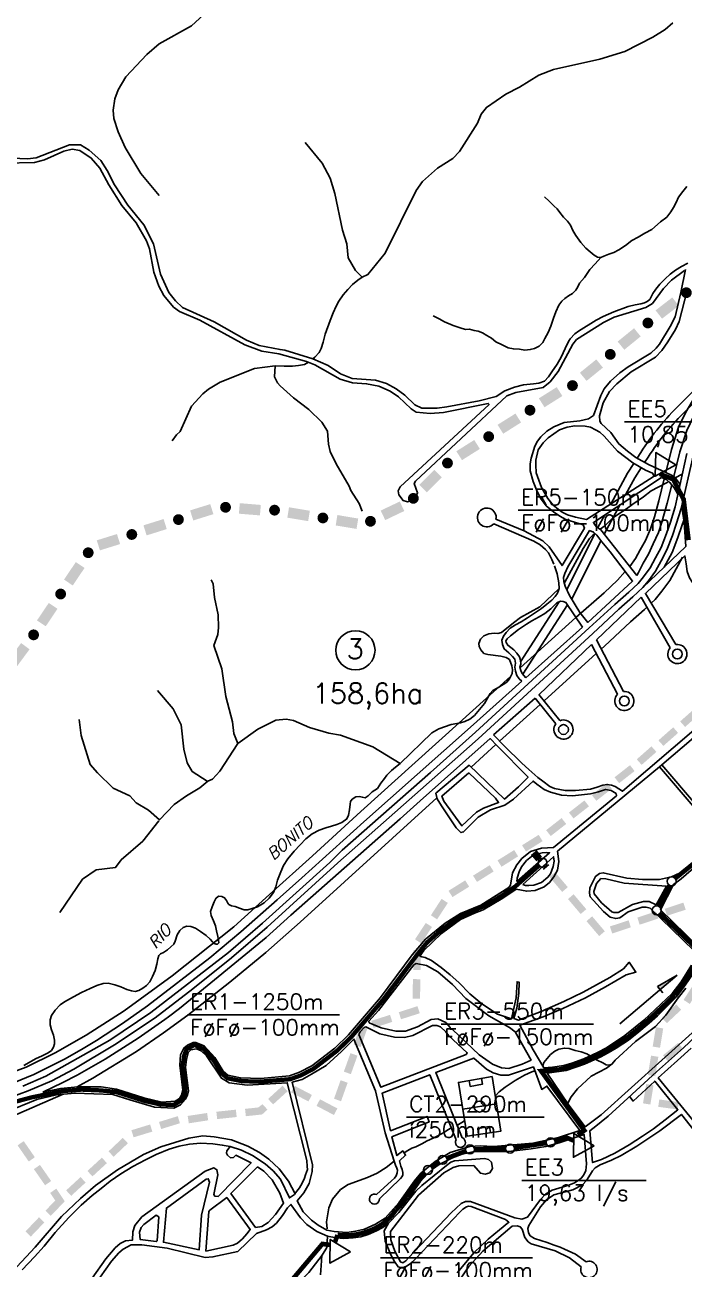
# Model space of a CAD drawing. Extents: x 634485 to 639947, y 7518235 to 7523566.
# Drawn here: x 635691 to 636835, y 7520031 to 7522191 of the extents above; entities that cross this region are included whole.
import ezdxf
from ezdxf.enums import TextEntityAlignment as Align

# ---------------------------------------------------------------- set-up
doc = ezdxf.new("R2010")
doc.units = 0
doc.header["$LTSCALE"] = 80
doc.header["$MEASUREMENT"] = 0
doc.linetypes.add('HIDDEN', pattern=[0.375, 0.25, -0.125])
for name, color, linetype in [('ESTACAO', 5, 'CONTINUOUS'), ('LIMITE-BACIA', 3, 'CONTINUOUS'), ('LIMITE-PROJETO', 1, 'CONTINUOUS'), ('RIO', 4, 'CONTINUOUS'), ('RODOVIA', 1, 'CONTINUOUS'), ('RUA', 7, 'CONTINUOUS'), ('TEXTO', 5, 'CONTINUOUS'), ('TEXTO2', 5, 'CONTINUOUS')]:
    doc.layers.add(name, color=color, linetype=linetype)
doc.styles.add('GOTHICI', font='ITALICT8.SHX', dxfattribs={"height": 1.641651})
doc.styles.get("Standard").update_dxf_attribs({"font": 'ROMANSBR.shx', "height": 3})

# ---------------------------------------------------------------- blocks, each defined once
blk = doc.blocks.new('R')
at = {"layer": 'LIMITE-PROJETO', "const_width": 18.7}
blk.add_lwpolyline([(-75.2, 0.3, 1), (-93.9, 0.4, 1)], format="xyb", close=True, dxfattribs=at)
at = {"layer": 'LIMITE-PROJETO'}
blk.add_solid([(36.9, 17.7), (36.6, -18.8), (-36.4, 18.3), (-36.6, -18.3)], dxfattribs=at)
blk = doc.blocks.new('R1')
at = {"layer": 'LIMITE-BACIA', "xscale": 0.5, "yscale": 0.5, "zscale": 0.5}
blk.add_blockref('R', (0, 0.3), dxfattribs=at)

msp = doc.modelspace()

# ---------------------------------------------------------------- linework, layer by layer
at = {"layer": 'ESTACAO'}
for p, q in [((636722.9, 7520456.7), (636822.4, 7520541.2)), ((636822.4, 7520541.2), (636788.2, 7520521.9)), ((636797.5, 7520510.8), (636788.2, 7520521.9))]:
    msp.add_line(p, q, dxfattribs=at)
for points in [[(636820.5, 7521427.1), (636785.3, 7521448.6), (636784.4, 7521407.4)], [(636678.6, 7520245.1), (636643.5, 7520266.5), (636642.5, 7520225.4)], [(636256, 7520061.3), (636220.9, 7520082.7), (636219.9, 7520041.6)]]:
    msp.add_lwpolyline(points, close=True, dxfattribs=at)
at = {"layer": 'ESTACAO', "linetype": 'HIDDEN', "flags": 128}
for points, const_width in [([(636842.4, 7521296.6), (636833.8, 7521367.5), (636815.7, 7521402.1), (636792.3, 7521411.6)], 8), ([(635540.9, 7520315.8), (635557, 7520290), (635701.9, 7520329.1), (635755.8, 7520340.2), (635789.3, 7520342.8), (635823, 7520341.4), (635849.5, 7520338.7), (635898.9, 7520323.1), (635927.5, 7520316.8), (635949.4, 7520316.4), (635962.4, 7520323.9), (635968.4, 7520332.8), (635969.5, 7520348.7), (635964.7, 7520383.7), (635967.3, 7520401.7), (635971.7, 7520413), (635985.1, 7520420.4), (635985.1, 7520420.4), (635985.1, 7520420.4), (636000.7, 7520413.7), (636018.2, 7520394), (636032.7, 7520370.7), (636042.7, 7520362.5), (636068.3, 7520357.3), (636102.9, 7520356.9), (636151.5, 7520360.9), (636169.8, 7520367.5), (636192.1, 7520379.2), (636232.5, 7520410.2), (636256.9, 7520433.7), (636312.7, 7520499), (636361.5, 7520563.7), (636378.6, 7520586), (636389, 7520598.3), (636414.7, 7520620.9), (636444.2, 7520642.1), (636469, 7520653.4), (636493.1, 7520664), (636517.9, 7520679), (636542.1, 7520695.6), (636582.9, 7520731.7)], 7.5)]:
    msp.add_lwpolyline(points, dxfattribs=dict(at, const_width=const_width))
at = {"layer": 'ESTACAO', "linetype": 'CONTINUOUS', "const_width": 8}
for points in [[(636819.1, 7520709.3), (636882.5, 7520760.6)], [(636790.6, 7520660.8), (636809.5, 7520697.5)]]:
    msp.add_lwpolyline(points, dxfattribs=at)
at = {"layer": 'ESTACAO', "linetype": 'HIDDEN', "const_width": 8, "flags": 128}
for points in [[(636650.3, 7520264.3), (636661.5, 7520271.9), (636586.6, 7520375), (636618.2, 7520377.8, 0.027722), (636629.1, 7520380.3, 0.111681), (636761, 7520453.1, 0.012363), (636818.4, 7520506.7), (636822, 7520511.9), (636847.1, 7520548.6), (636857.1, 7520567.8), (636856.7, 7520587), (636841.9, 7520601.2), (636792.6, 7520648.5)], [(636384.9, 7520197.8), (636380.2, 7520193.1, 0.050858), (636361, 7520169, 0.023512), (636353.8, 7520156.7, -0.067836), (636335.1, 7520134.4, -0.095623), (636310.6, 7520109, -0.027434), (636298.6, 7520102.1, -0.146015), (636233.4, 7520090.4), (636228.9, 7520077.8)]]:
    msp.add_lwpolyline(points, format="xyb", dxfattribs=at)
at = {"layer": 'ESTACAO', "const_width": 8}
for points in [[(636610.5, 7520253.5), (636630.9, 7520259.4), (636643.2, 7520254.2)], [(636423.1, 7520223.7), (636455.9, 7520236.2)], [(636471, 7520239.1), (636525.1, 7520240.4)], [(636540.5, 7520241.7), (636595.3, 7520250)], [(636396.8, 7520207.8), (636409.5, 7520216.5)], [(636155.9, 7520014.2), (636207.3, 7520075), (636220.2, 7520073.2)]]:
    msp.add_lwpolyline(points, dxfattribs=at)
at = {"layer": 'ESTACAO'}
for centre in [(636589, 7520736.6), (636813.1, 7520704.4), (636787, 7520653.9), (636603, 7520251.2), (636463.2, 7520239), (636532.8, 7520240.5), (636415.9, 7520220.9), (636390.3, 7520203.4)]:
    msp.add_circle(centre, 7.77, dxfattribs=at)
msp.add_solid([(636788.2, 7520521.9), (636792.8, 7520516.3), (636822.4, 7520541.2)], dxfattribs=at)
at = {"layer": 'LIMITE-BACIA'}
for points in [[(636836.3, 7520972.3), (636827.8, 7520981.9), (636861.8, 7520994.8), (636853.3, 7521004.5)], [(636798.7, 7520939.4), (636790.1, 7520949), (636824.2, 7520961.9), (636815.7, 7520971.6)], [(636761, 7520906.4), (636752.5, 7520916.1), (636786.6, 7520929), (636778, 7520938.6)], [(636721.9, 7520874.7), (636714, 7520884.9), (636748.7, 7520895.7), (636740.8, 7520905.9)], [(636682.4, 7520844.1), (636674.4, 7520854.3), (636709.2, 7520865.1), (636701.2, 7520875.3)], [(636642.8, 7520813.5), (636634.9, 7520823.7), (636669.6, 7520834.5), (636661.7, 7520844.7)], [(636603.3, 7520782.9), (636595.3, 7520793.1), (636630.1, 7520803.9), (636622.1, 7520814.1)], [(636560.4, 7520756), (636553.5, 7520766.9), (636589.2, 7520774.1), (636582.4, 7520785)], [(636517.9, 7520729.6), (636511, 7520740.6), (636546.7, 7520747.7), (636539.9, 7520758.6)], [(636588.2, 7520747.3), (636578.4, 7520739), (636578.8, 7520758.5), (636568.9, 7520750.2)], [(636600.8, 7520732.3), (636590.9, 7520724), (636599, 7520734.3), (636589.2, 7520726)], [(636475.4, 7520703.3), (636468.5, 7520714.2), (636504.2, 7520721.4), (636497.4, 7520732.3)], [(636632.9, 7520694.2), (636623.1, 7520685.9), (636610.9, 7520720.2), (636601.1, 7520711.9)], [(636432.9, 7520677), (636426, 7520687.9), (636461.7, 7520695), (636454.9, 7520706)], [(636406.2, 7520638.3), (636395.4, 7520645.4), (636424.8, 7520666.8), (636414, 7520673.9)], [(636665, 7520655.9), (636655.2, 7520647.6), (636643, 7520681.9), (636633.2, 7520673.6)], [(636785.8, 7520652), (636789.9, 7520639.7), (636753.5, 7520641.4), (636757.5, 7520629.1)], [(636833.4, 7520667.4), (636837.4, 7520655.1), (636801.1, 7520656.7), (636805.1, 7520644.5)], [(636378.7, 7520596.6), (636367.9, 7520603.6), (636397.3, 7520625.1), (636386.5, 7520632.1)], [(636697.1, 7520617.6), (636687.3, 7520609.3), (636675.1, 7520643.6), (636665.3, 7520635.2)], [(636738.3, 7520636.6), (636742.3, 7520624.4), (636705.9, 7520626), (636709.9, 7520613.7)], [(636377.6, 7520550.4), (636364.7, 7520550.6), (636378.1, 7520584.4), (636365.2, 7520584.6)], [(636376.6, 7520500.4), (636363.7, 7520500.6), (636377.1, 7520534.4), (636364.2, 7520534.6)], [(636844.5, 7520491.5), (636833.7, 7520498.5), (636863, 7520520.1), (636852.1, 7520527.1)], [(636343.6, 7520464.9), (636339.7, 7520477.2), (636376.1, 7520475.3), (636372.1, 7520487.6)], [(636804.7, 7520458.1), (636795.9, 7520467.5), (636829.6, 7520481.4), (636820.8, 7520490.8)], [(636273.6, 7520416.6), (636261.5, 7520421), (636285.1, 7520448.7), (636272.9, 7520453)], [(636296, 7520449.9), (636292, 7520462.2), (636328.4, 7520460.3), (636324.5, 7520472.5)], [(636792.9, 7520415.4), (636780.1, 7520417.5), (636798.4, 7520449), (636785.7, 7520451.1)], [(636806.2, 7520392.3), (636798, 7520402.3), (636832.6, 7520413.9), (636824.4, 7520423.9)], [(636256.6, 7520369.6), (636244.4, 7520374), (636268, 7520401.7), (636255.9, 7520406.1)], [(636784.5, 7520366.1), (636771.7, 7520368.2), (636790, 7520399.7), (636777.3, 7520401.8)], [(636121.7, 7520317.1), (636113, 7520326.6), (636146.8, 7520340), (636138.1, 7520349.5)], [(636152.9, 7520338), (636158.9, 7520349.4), (636183, 7520322.2), (636189, 7520333.6)], [(636239.5, 7520322.6), (636227.3, 7520327), (636251, 7520354.7), (636238.8, 7520359.1)], [(636776.1, 7520316.8), (636763.3, 7520319), (636781.6, 7520350.4), (636768.9, 7520352.5)], [(636197, 7520314.6), (636203, 7520326), (636227.2, 7520298.7), (636233.2, 7520310.1)], [(636825.3, 7520321), (636823.6, 7520308.3), (636791.6, 7520325.7), (636789.8, 7520312.9)], [(635975.5, 7520284.3), (635973.5, 7520297.1), (636009.1, 7520289.5), (636007.2, 7520302.2)], [(636024.6, 7520291.6), (636023.3, 7520304.4), (636058.5, 7520295.2), (636057.1, 7520308)], [(636074.4, 7520296.6), (636073, 7520309.4), (636102.8, 7520299.7), (636106.9, 7520313)], [(636102.7, 7520299.7), (636078.1, 7520297.1), (636111.9, 7520308.1), (636103.2, 7520317.6)], [(635879.7, 7520260), (635875.9, 7520272.3), (635912.2, 7520269.9), (635908.4, 7520282.3)], [(635927.5, 7520274.4), (635923.8, 7520286.7), (635960.1, 7520284.4), (635956.3, 7520296.7)], [(635845.1, 7520226.2), (635836.2, 7520235.6), (635869.8, 7520249.7), (635860.9, 7520259)], [(635708.4, 7520225.4), (635697.8, 7520218), (635689.1, 7520253.4), (635678.5, 7520246)], [(635808.4, 7520192.2), (635799.6, 7520201.6), (635833.4, 7520215.2), (635824.7, 7520224.7)], [(635736.7, 7520184.1), (635726.1, 7520176.8), (635717.3, 7520212.1), (635706.7, 7520204.8)], [(635771.4, 7520158.4), (635762.7, 7520167.9), (635796.5, 7520181.5), (635787.7, 7520191)], [(635736.1, 7520123.7), (635726.8, 7520132.6), (635759.7, 7520148.3), (635750.3, 7520157.2)], [(635760.2, 7520149), (635749.6, 7520141.7), (635745.6, 7520170.9), (635735, 7520163.5)], [(635701.4, 7520087.7), (635692.1, 7520096.6), (635724.9, 7520112.3), (635715.6, 7520121.2)]]:
    msp.add_solid(points, dxfattribs=at)
at = {"layer": 'LIMITE-PROJETO', "const_width": 9.35}
msp.add_lwpolyline([(635805.4, 7521276.1, 1), (635796.5, 7521273.3, 1)], format="xyb", close=True, dxfattribs=at)
at = {"layer": 'LIMITE-PROJETO'}
msp.add_solid([(635850.8, 7521307.1), (635856.3, 7521289.7), (635815.8, 7521296.2), (635821.3, 7521278.8)], dxfattribs=at)
at = {"layer": 'RIO'}
for points in [[(635924.3, 7521894.6), (635892, 7521933), (635865, 7521978.1), (635852.7, 7522005.3), (635845.5, 7522028.2), (635844.1, 7522042.8), (635847.4, 7522062.8), (635853.1, 7522078), (635866.3, 7522100.5), (635902.7, 7522139.7), (635924, 7522158.1), (635980.4, 7522189), (636008.6, 7522215.4), (636025.7, 7522238.6), (636063.2, 7522265.6), (636085.2, 7522288.2), (636089.7, 7522299.6), (636087.6, 7522316.5), (636091.9, 7522338.2), (636086.2, 7522347.8), (636058.3, 7522371.9), (636051.6, 7522381.4)], [(636839.5, 7521910.5), (636832.2, 7521901.7), (636824.8, 7521891.8), (636820.9, 7521882.6), (636816.5, 7521874.1), (636811.6, 7521866.1), (636804.4, 7521857.3), (636793.7, 7521848.9), (636778.6, 7521835.9), (636766.5, 7521829.4), (636754.9, 7521822.2), (636744.1, 7521816.7), (636732.8, 7521807.8), (636721.2, 7521800.6), (636712.7, 7521795.9), (636703.9, 7521793), (636695.5, 7521789.4), (636690.2, 7521787.2), (636680.4, 7521776.4), (636671.3, 7521766.2), (636661.7, 7521752.5), (636653.2, 7521742.7), (636650.2, 7521736.3), (636646.7, 7521730.5), (636640.9, 7521724.9), (636634.2, 7521720.6), (636627.5, 7521716.2), (636622.3, 7521711.2), (636617.6, 7521704.3), (636612.3, 7521693.1), (636608.1, 7521681.6), (636603.7, 7521668), (636599, 7521657.2), (636593.3, 7521646.5), (636589.6, 7521639.5), (636583.2, 7521633.5), (636575.4, 7521629.3), (636567.8, 7521627.3), (636558.6, 7521626.1), (636549.1, 7521627.8), (636538.4, 7521628.5), (636529.6, 7521630.6), (636518.8, 7521635.3), (636508.1, 7521641), (636500.3, 7521647.1), (636492.4, 7521651.9), (636484.9, 7521656.2), (636477.4, 7521659.3), (636470.2, 7521660.7), (636462.5, 7521662.8), (636455.6, 7521662.4), (636446.3, 7521665.2), (636434.3, 7521668.9), (636419.1, 7521675.2), (636409.6, 7521680.8), (636399.4, 7521686)], [(636690.2, 7521787.2), (636684.6, 7521787.9), (636678.7, 7521791.4), (636671.4, 7521796.8), (636664.2, 7521803.3), (636655.2, 7521813.4), (636646.9, 7521825.1), (636641.8, 7521834.2), (636637.7, 7521843.2), (636632.3, 7521850.1), (636625.7, 7521857.1), (636619.3, 7521865.2), (636614.3, 7521871.4), (636609.3, 7521876.5), (636600.6, 7521884.9), (636592.4, 7521892.7)], [(636190.5, 7521611.3), (636193.8, 7521613.9), (636201.6, 7521622.1), (636205.2, 7521629), (636208.7, 7521640), (636212, 7521653.8), (636220.5, 7521677.7), (636226.1, 7521691.3), (636231.3, 7521702.6), (636235.7, 7521711.1), (636243.3, 7521722.2), (636251.1, 7521731.4), (636259.5, 7521740.1), (636268.9, 7521747.5), (636275.9, 7521753)], [(636125.1, 7521599.2), (636141, 7521598.5), (636155.1, 7521598.5), (636165.5, 7521599.6), (636176.4, 7521601.2), (636183, 7521605.4)], [(636831.5, 7521411.2), (636819.2, 7521404.5)], [(636808, 7521398.3), (636804.3, 7521396.2), (636789.5, 7521388.7), (636777.2, 7521382.3), (636764, 7521371.9), (636745.8, 7521358.9), (636734.8, 7521350.9), (636724.8, 7521344.3), (636710.5, 7521334.4), (636697, 7521321.6), (636689.1, 7521315.3)], [(636679.9, 7521308.1), (636676.1, 7521305.1), (636670.4, 7521299.2), (636659.5, 7521282.3), (636638.8, 7521243.7), (636627.6, 7521223.7), (636626.6, 7521222)], [(635689.3, 7520384.9), (635710.5, 7520396.6), (635719.9, 7520400.7), (635731.4, 7520406.4), (635737.1, 7520410.9), (635740.5, 7520416.2), (635742.6, 7520422.1), (635742.5, 7520428.7), (635740.7, 7520437.4), (635737, 7520446.3), (635734.8, 7520455.5), (635734.8, 7520463.9), (635737.1, 7520471.7), (635743.4, 7520480.9), (635752.4, 7520489.7), (635759.7, 7520495.4), (635775.7, 7520503.9), (635789.3, 7520511.3), (635804.2, 7520518.1), (635816.1, 7520523.3), (635826.9, 7520526.8), (635835.5, 7520527.6), (635846.9, 7520524.9), (635857.4, 7520521.3), (635868.1, 7520516.3), (635875.8, 7520514), (635882.3, 7520513.3), (635888.6, 7520514.9), (635895.7, 7520518.8), (635901.9, 7520523.7), (635907.8, 7520530.1), (635912.6, 7520539), (635917.1, 7520549.3), (635919.9, 7520560.7), (635921.9, 7520569.9), (635923.5, 7520575.4), (635926.2, 7520578.4), (635931.7, 7520581), (635938.3, 7520585.4), (635944.5, 7520590.4), (635949.3, 7520595), (635951.8, 7520600.4), (635955.5, 7520611.7), (635959.7, 7520619.2), (635965.9, 7520624.2), (635971.8, 7520626.3), (635978.8, 7520626), (635987, 7520623.1), (635995.7, 7520617.4), (636005.7, 7520610.1), (636012.5, 7520603.7), (636016.7, 7520599.4), (636019.2, 7520596.3), (636022.8, 7520595), (636025.2, 7520595.2), (636027.4, 7520597.7), (636026.9, 7520601.6), (636025.8, 7520608.3), (636023.7, 7520618.4), (636021.8, 7520627.1), (636018.2, 7520636), (636014.5, 7520644.9), (636013, 7520652.2), (636015.8, 7520660.3), (636019.2, 7520668.9), (636022.2, 7520674.6), (636026.9, 7520678.3), (636033, 7520678.1), (636037.4, 7520675.7), (636041.1, 7520671), (636042.9, 7520666.6), (636045, 7520664), (636049.4, 7520661.6), (636055.9, 7520660.9), (636063.5, 7520657.6), (636071.7, 7520654.8), (636077.8, 7520654.6), (636085.1, 7520657), (636094.5, 7520660.2), (636106.1, 7520666.8), (636114.6, 7520675.3), (636122.3, 7520684.7), (636126.3, 7520694.6), (636129.5, 7520706.5), (636135, 7520720.9), (636140, 7520731.7), (636147, 7520743.1), (636158.4, 7520756.4), (636168.7, 7520767.9), (636178.4, 7520778.1), (636189.3, 7520786.7), (636201.3, 7520792.9), (636213.1, 7520797.1), (636222.8, 7520799.8), (636232.1, 7520802.9), (636241.1, 7520806.6), (636249.8, 7520812.7), (636252.4, 7520819), (636254, 7520828.7), (636255.6, 7520838.4), (636256.1, 7520843), (636258.9, 7520846.9), (636265.1, 7520850.9), (636271.3, 7520851.6), (636276.3, 7520850.6), (636281.4, 7520849.5), (636286.5, 7520852.7), (636293.8, 7520859.4), (636302.5, 7520865.4), (636308.8, 7520874.6), (636314.9, 7520882.8), (636318.9, 7520888.5), (636326.9, 7520896.5), (636334.2, 7520902.3), (636342.3, 7520909.1)], [(636589.3, 7520383.9), (636591.4, 7520389.7), (636596.9, 7520396.8), (636603.1, 7520403.8), (636610.4, 7520409.5), (636617.4, 7520413), (636626.9, 7520415), (636635.3, 7520414), (636645.7, 7520410.5), (636656.3, 7520408.5), (636666, 7520405), (636671.4, 7520401.4)], [(636680.8, 7520395.5), (636684, 7520393.7), (636693.5, 7520389.5), (636699.3, 7520385.7), (636704.6, 7520385.1), (636708.3, 7520386.2)], [(636507, 7520331.5), (636513.6, 7520339.1), (636524.2, 7520346.8), (636541.8, 7520358.7), (636557.6, 7520367.7), (636570.2, 7520373.6), (636575.8, 7520375.6)], [(636441.1, 7520280.9), (636441.5, 7520281.1), (636453.5, 7520288.5)], [(636349, 7520233.2), (636355.2, 7520237.4), (636362.5, 7520241.2), (636369.3, 7520243.7), (636374.9, 7520246.2), (636380.6, 7520249.5), (636387.5, 7520253.4), (636400.4, 7520259.2), (636407.4, 7520262.4), (636412.9, 7520265.5), (636418.8, 7520269), (636424.6, 7520272.8), (636430, 7520276), (636431, 7520276.4)]]:
    msp.add_lwpolyline(points, dxfattribs=at)
at = {"layer": 'RIO', "linetype": 'CONTINUOUS'}
for points in [[(636814.8, 7522194.5), (636801.5, 7522182.6), (636780.3, 7522169.3), (636731.7, 7522144.4), (636688.7, 7522131.3), (636608, 7522113.4), (636582.5, 7522103.4), (636549.3, 7522083), (636525.2, 7522070.6), (636491.8, 7522047.7), (636482.5, 7522036.1), (636476.5, 7522020), (636444.8, 7521970.9), (636433.4, 7521958.9), (636407, 7521942.3), (636380.9, 7521918.9), (636369.9, 7521903.6), (636316.3, 7521794.6), (636286.1, 7521757.4), (636275.9, 7521753), (636264.8, 7521764.3), (636251.8, 7521786.8), (636249.8, 7521811), (636242.2, 7521834.7), (636228.6, 7521898.2), (636220.5, 7521925.1), (636206.6, 7521951.1), (636177.4, 7521986.8)], [(635946.7, 7521469), (635954, 7521479.3), (635960.4, 7521485.3), (635980.1, 7521528.9), (635999.6, 7521550.4), (636009.7, 7521558.4), (636030.1, 7521570.8), (636089.7, 7521594.3), (636125.1, 7521599.2), (636124.1, 7521580.2), (636129.1, 7521569.8), (636134.1, 7521564.2), (636156.9, 7521543.6), (636183.8, 7521523.4), (636206, 7521501.4), (636216.1, 7521485.7), (636217.5, 7521463.2), (636220.7, 7521450.4), (636230.8, 7521428.9), (636253.6, 7521390.4), (636256.4, 7521382.5), (636270.9, 7521360), (636276.4, 7521346.8)], [(636014.4, 7521227.5), (636017.8, 7521220.5), (636019.8, 7521196.7), (636026.3, 7521167.1), (636027.2, 7521144.9), (636025.8, 7521132.7), (636019, 7521113.8), (636032.8, 7521073.4), (636039.8, 7521025.3), (636051, 7520980.9), (636053.6, 7520961.2), (636060.7, 7520943.3), (636029.5, 7520895.6), (636016.3, 7520881.7), (636008.7, 7520878), (635994.4, 7520866.6), (635971.2, 7520853), (635950.1, 7520837.7), (635924.5, 7520810.8), (635905.5, 7520828), (635884, 7520840.5), (635873.4, 7520852.7), (635844.3, 7520865.9), (635816.8, 7520892.9), (635804.5, 7520907.2), (635789, 7520957.6), (635785.1, 7520985)], [(636617.8, 7521212.6), (636584.3, 7521180.7), (636550.7, 7521162.1), (636538.4, 7521153), (636518, 7521136.1), (636511.7, 7521134.4), (636505.2, 7521135.2), (636496.1, 7521133.9), (636487.2, 7521130.2), (636481.4, 7521124.8), (636478.7, 7521117.3), (636478.9, 7521111.8), (636481.9, 7521106), (636487.4, 7521100), (636494.2, 7521097.8), (636516.7, 7521094.9), (636526.2, 7521092.7), (636531.7, 7521089.1), (636535.6, 7521078.3), (636536.9, 7521071.7), (636536.1, 7521065.2), (636531.7, 7521055.8), (636526.9, 7521050.2), (636520.7, 7521046.2), (636510.1, 7521039.5), (636503, 7521035.6), (636498.4, 7521030.3), (636488.4, 7521013.2), (636471.1, 7520992.3), (636463, 7520985.9), (636454.4, 7520981.9), (636447, 7520979.4), (636430.7, 7520976.6), (636409.4, 7520969.1), (636397.2, 7520962.3), (636342.3, 7520909.1), (636294.5, 7520938), (636238.5, 7520958.2), (636218.2, 7520961.5), (636184.7, 7520971.1), (636156.9, 7520983.5), (636144.6, 7520985.6), (636126.4, 7520984.1), (636095.2, 7520968.7), (636060.7, 7520943.3)], [(636007.4, 7520877.9), (635981.1, 7520895.1), (635972.5, 7520909.8), (635967.1, 7520933.6), (635962.2, 7520975.8), (635948.2, 7521004), (635921, 7521035.3)], [(635751.7, 7520650.4), (635790.8, 7520707.8), (635814.5, 7520724.1), (635848.5, 7520728.4), (635858.2, 7520741.7), (635895.5, 7520773.9), (635923.3, 7520809.6)], [(636837.9, 7520519), (636824.6, 7520502.2), (636803.1, 7520471.9), (636785.2, 7520452.5), (636750.6, 7520426.2), (636714.9, 7520394.1), (636709.9, 7520387.4), (636700.2, 7520380.1), (636673.5, 7520366.1), (636649.9, 7520344), (636638.7, 7520330.2), (636632.8, 7520319)], [(636331.7, 7520218.6), (636317.7, 7520207.4), (636302.3, 7520197.9), (636285.6, 7520190.1), (636251.7, 7520178.1), (636238.7, 7520169.2), (636224.8, 7520152.8), (636218.5, 7520137.8), (636214.5, 7520113.4), (636215.5, 7520101.3)], [(636216.3, 7520088.4), (636215, 7520068.8), (636206.8, 7520055.6), (636201.1, 7520047.9), (636183.9, 7520025.3), (636162.1, 7520004.6), (636147.1, 7519993.8), (636129.4, 7519989.6), (636104.4, 7519976.9), (636092.8, 7519965.4), (636074.5, 7519928), (636058.2, 7519902.7), (636037.7, 7519880), (636032, 7519875.5), (635990.2, 7519855), (635975.5, 7519844.6), (635959.2, 7519829.3), (635952.1, 7519818.5), (635949.2, 7519807.5), (635932.1, 7519770), (635928.5, 7519755.3), (635929.1, 7519741.1), (635943.1, 7519723.7)], [(636206.4, 7520056.1), (636205.6, 7520045.4), (636203.9, 7520021.2)]]:
    msp.add_lwpolyline(points, dxfattribs=at)
at = {"layer": 'RODOVIA', "linetype": 'CONTINUOUS'}
for points in [[(636839.1, 7521446.8), (636819.2, 7521354.2), (636810.9, 7521327.5), (636804.3, 7521308.2), (636795, 7521284), (636785.1, 7521265.7), (636775.8, 7521248.2), (636764.1, 7521232.7), (636755, 7521221.5), (636738.7, 7521206.3), (636714.3, 7521184.6), (636670, 7521144.6), (636472.7, 7520963), (636394.9, 7520893.4), (636241.5, 7520758.5), (636219.9, 7520737.2), (636103.5, 7520631.6), (636044.1, 7520580.7), (635909.6, 7520476.5), (635838.4, 7520428.4), (635727.6, 7520366.3), (635687.6, 7520348.6)], [(636851, 7521445.3), (636829.7, 7521351.4), (636821.1, 7521324.2), (636814.5, 7521304.5), (636804.9, 7521279.5), (636794.6, 7521260.6), (636784.9, 7521242.4), (636772.6, 7521226), (636762.9, 7521214.1), (636745.9, 7521198.3), (636721.6, 7521176.6), (636676.3, 7521134.4), (636477.4, 7520951.6), (636402, 7520885.3), (636234, 7520736.3), (636111.5, 7520624.5), (636049.3, 7520571.4), (635982.7, 7520517.9), (635917, 7520467.5), (635846.8, 7520420.8), (635775.8, 7520378.3), (635737.7, 7520357.8), (635696.8, 7520340.4), (635665.4, 7520329)], [(636508, 7520941.6), (636465, 7520902.5)]]:
    msp.add_lwpolyline(points, dxfattribs=at)
at = {"layer": 'RUA'}
for points in [[(637283.2, 7522016.9), (637274.3, 7522004.3), (637195.1, 7521895), (637153.9, 7521841.2), (637130.7, 7521815.3), (637080.3, 7521756.9), (637045.8, 7521721.5), (637020, 7521695.9), (636980.1, 7521663), (636924.2, 7521621.3), (636906.4, 7521606.6), (636889.9, 7521591), (636875.3, 7521575.6), (636863.1, 7521559.5), (636853.5, 7521545.2), (636837.5, 7521518.6), (636825, 7521492.6), (636812.5, 7521454), (636802.9, 7521414.1)], [(637296, 7522008.3), (637295.7, 7522007.9), (637238.6, 7521928.2), (637190.4, 7521863.1), (637150.2, 7521811.8), (637127.9, 7521783.3), (637093.4, 7521744.5), (637060.1, 7521709.8), (637028.8, 7521679.9), (636991.4, 7521650.7), (636926, 7521600.7), (636902.9, 7521580), (636880.6, 7521555.3), (636866.2, 7521536.6), (636851, 7521511.3), (636839.3, 7521486.9), (636827.3, 7521450), (636816.6, 7521406.8)], [(635655.4, 7521950.6), (635707.8, 7521952), (635724.9, 7521956.4), (635758.4, 7521971.5), (635773, 7521975), (635786.2, 7521972.9), (635806.2, 7521959.8), (635821.2, 7521942.1), (635836.5, 7521913.3), (635859.5, 7521877.3), (635884.4, 7521847.2), (635902.2, 7521816), (635907.2, 7521802), (635914.6, 7521761.5), (635923.4, 7521737.4), (635931.9, 7521721), (635948.7, 7521701.2), (635959.1, 7521693.2), (635994.6, 7521678.2), (636072.8, 7521635.7), (636102.2, 7521624.8), (636131.8, 7521619.8), (636179.5, 7521606.8), (636194.2, 7521600.9), (636238.3, 7521576), (636259.2, 7521569.3), (636283.7, 7521568.1), (636304.9, 7521563.6), (636324.6, 7521555.1), (636339.4, 7521545.5), (636361, 7521524.4), (636370.1, 7521518.5), (636394, 7521516.3), (636417, 7521518.1), (636494.9, 7521533.8), (636496.4, 7521532), (636342.2, 7521388.9), (636338.9, 7521381.9), (636339.5, 7521375.2), (636347.1, 7521365.5), (636354.8, 7521363), (636367.2, 7521367.5), (636372.4, 7521378.6), (636366.4, 7521394.8), (636368.7, 7521399.1), (636527.1, 7521547.2), (636542.7, 7521552.9), (636590, 7521561.5), (636602.2, 7521571.2), (636616, 7521589.3), (636641.4, 7521636.8), (636648, 7521645), (636695, 7521674.5), (636713.3, 7521683.5), (636768.2, 7521700.1), (636779.7, 7521707), (636798.9, 7521733.2), (636812.6, 7521747.7), (636835.1, 7521764.8)], [(635656.4, 7521960.1), (635695.8, 7521958.3), (635710.8, 7521960.3), (635768.7, 7521982.9), (635787.6, 7521982.8), (635802.9, 7521973.7), (635822.8, 7521955.2), (635834, 7521937.9), (635846.7, 7521913.1), (635869.7, 7521878.1), (635897.6, 7521843.9), (635914.5, 7521810.9), (635926.1, 7521758.1), (635940.6, 7521726.5), (635952.2, 7521712), (635964.4, 7521700.5), (636019.4, 7521675.2), (636075.3, 7521643.4), (636097.7, 7521634.1), (636133.8, 7521627.4), (636142.3, 7521626.1), (636190.5, 7521611.3), (636217, 7521599.4), (636238.8, 7521585.1), (636259.1, 7521577), (636299.2, 7521574.4), (636318.4, 7521568.2), (636335.4, 7521559.3), (636350.3, 7521548.2), (636367.3, 7521531.5), (636379.9, 7521525.6), (636406.2, 7521525.6), (636422.8, 7521527.7), (636479.2, 7521538.6), (636508.7, 7521545.6), (636523.9, 7521555.7), (636540.3, 7521562.3), (636556, 7521565.9), (636573.5, 7521568.1), (636582.9, 7521569.2), (636592.2, 7521572.7), (636599.2, 7521580.1), (636605.3, 7521588.5), (636614.6, 7521601.9), (636621.4, 7521614.3), (636628.1, 7521629.3), (636634.1, 7521641.1), (636637.2, 7521646.1), (636645.3, 7521654.4), (636651.6, 7521659.4), (636682.2, 7521678.6), (636694.1, 7521685), (636712.6, 7521693), (636737.6, 7521701.9), (636750, 7521704.7), (636759.5, 7521706.5), (636766.2, 7521708.6), (636770.4, 7521710.6), (636775.1, 7521714.3), (636778.2, 7521720), (636780.2, 7521724.8), (636785.3, 7521732), (636792.4, 7521740.9), (636801.7, 7521750.1), (636810.5, 7521758.4), (636819.5, 7521764.9), (636830.3, 7521771.5), (636841.3, 7521777)], [(636837.2, 7521766.3), (636829.2, 7521726.2), (636818.9, 7521684.3), (636810.6, 7521667.6), (636792, 7521636.8), (636786.4, 7521629.9), (636777.1, 7521621.2), (636737.8, 7521597.4), (636723.4, 7521586.8), (636707.2, 7521572.3), (636696.2, 7521559.3), (636690.2, 7521547.8), (636677.5, 7521513.1), (636668.6, 7521507.2), (636653.5, 7521503.5), (636626.6, 7521500.5), (636608.4, 7521493.2), (636596.7, 7521485.6), (636586.3, 7521475.6), (636580.6, 7521468.6), (636575.8, 7521459.5), (636569.1, 7521438.7), (636567.5, 7521428.7), (636567.7, 7521416.7), (636572.9, 7521398.4), (636578.8, 7521383.6), (636585.7, 7521369.3), (636595.3, 7521356.2), (636607.8, 7521345.8), (636619.1, 7521337.9), (636629.3, 7521332.5), (636659.7, 7521322.9), (636661.6, 7521317.6), (636623.1, 7521252.3), (636600.7, 7521284.8), (636589.3, 7521295.2), (636557.2, 7521312.7), (636508.3, 7521332.7)], [(636750.9, 7521439.9), (636736.4, 7521451), (636721.4, 7521463.6), (636707.5, 7521483.6), (636690.7, 7521498.8), (636688.3, 7521503.2), (636687.9, 7521512.2), (636694.4, 7521534.9), (636705.4, 7521554.7), (636717.8, 7521567.8), (636742.9, 7521588.9), (636784.8, 7521614), (636795.8, 7521625.5), (636806.3, 7521640.7), (636819.9, 7521662.3), (636825.9, 7521675.8), (636839.8, 7521730)], [(636827.6, 7521393.1), (636824.5, 7521397.8), (636818.3, 7521405.6), (636812.7, 7521409.5), (636796.4, 7521417.1), (636772.7, 7521427.7), (636750.9, 7521439.9)], [(636823.9, 7521375.8), (636822.3, 7521378.8), (636817.5, 7521387.2), (636810.1, 7521396.6), (636804.5, 7521401.2), (636795.4, 7521405.4), (636677.4, 7521327.4), (636679.2, 7521324.3), (636682.3, 7521320.4), (636690.2, 7521314.5), (636752.4, 7521235.2)], [(636800.3, 7521403.2), (636791, 7521364.9), (636783.1, 7521336.9), (636776.4, 7521316.3), (636767.6, 7521295.9), (636758.2, 7521279.5), (636750.1, 7521264.7), (636740.3, 7521250.6)], [(636813.1, 7521392.7), (636805.2, 7521360.8), (636796, 7521327.9), (636790, 7521309.7), (636781.2, 7521290), (636772.8, 7521272.4), (636763.8, 7521256.3), (636755.4, 7521240.2), (636752.4, 7521235.2)], [(636685.2, 7521318.2), (636697.3, 7521340.5)], [(636696.2, 7521306.8), (636724, 7521358.2)], [(636762.9, 7521214.1), (636837.8, 7521285.6), (636834.5, 7521327), (636831.7, 7521346.6), (636830.8, 7521356.5)], [(636504.5, 7521325.1), (636574, 7521294.6), (636585, 7521288.2), (636594, 7521280.1), (636599.4, 7521274.3), (636605.2, 7521262.8), (636608.9, 7521254.8)], [(636833.9, 7521331.2), (636830.7, 7521321.1), (636823.9, 7521301.1), (636814, 7521275.3), (636803.5, 7521255.8), (636800.2, 7521249.7)], [(636631.2, 7521210.3), (636679.8, 7521308.1)], [(636639.9, 7521193.9), (636690.4, 7521295.6)], [(636552.9, 7521051.5), (636548.7, 7521055.7), (636544.2, 7521061.4), (636542.3, 7521069.2), (636541.2, 7521075.9), (636542.4, 7521082.8), (636540.9, 7521090.1), (636537.2, 7521094.7), (636530.4, 7521101.2), (636522.7, 7521107.7), (636519.4, 7521115.2), (636518.4, 7521122.8), (636521.1, 7521130), (636526.1, 7521136.5), (636533, 7521143.7), (636542.2, 7521149.3), (636552.2, 7521154.7), (636562.9, 7521161.5), (636575.1, 7521169.5), (636587, 7521178), (636596.3, 7521185.4), (636605.1, 7521192.4), (636611, 7521198.8), (636615, 7521204.4), (636617, 7521209.4), (636617.8, 7521212.6), (636617.6, 7521222.5), (636614.7, 7521237.9), (636609.7, 7521251.7)], [(636881.9, 7521184), (636871, 7521195.2), (636857.9, 7521211), (636848.9, 7521223.1), (636843.8, 7521231.2), (636840.1, 7521242.3), (636838.1, 7521255.4), (636836.1, 7521269.2), (636767.5, 7521204), (636820.5, 7521115.2)], [(636832, 7521267), (636820.8, 7521246.5), (636810.1, 7521226.4), (636796.1, 7521207.7), (636784.6, 7521193.7), (636777.6, 7521187.1)], [(637159.1, 7521229.7), (636727.8, 7520860.6), (636715.3, 7520868.8), (636708.9, 7520871.2), (636701.1, 7520872.5), (636693.6, 7520871.4), (636683.8, 7520867.7), (636672, 7520864.5), (636646.3, 7520861.8), (636628.5, 7520862), (636610, 7520865.3), (636601.9, 7520869.2), (636589.7, 7520877.9), (636580.8, 7520884.4), (636565, 7520898.2), (636552.9, 7520909.7), (636522.9, 7520939.1), (636504, 7520958.7)], [(636732.4, 7521242.2), (636719, 7521227.3), (636695.8, 7521205), (636646.8, 7521162.5), (636550, 7521074.8)], [(636658.5, 7521145.2), (636629.6, 7521188.1), (636624.6, 7521190.1), (636620, 7521190.7), (636614, 7521187.6), (636608.7, 7521182.5), (636603.4, 7521177.5), (636593, 7521169.3), (636583.4, 7521163.3), (636570.3, 7521156.4), (636561.2, 7521150.8), (636547.4, 7521141.6), (636533.4, 7521130.5), (636527.6, 7521125.1), (636525.3, 7521121.6), (636525.9, 7521118.7), (636528.6, 7521114.1), (636534.3, 7521110.1), (636539, 7521106.3), (636544.5, 7521100.5), (636548.9, 7521093.9), (636551, 7521088), (636551.2, 7521081.3), (636549.6, 7521075.9), (636551.4, 7521070.5), (636554, 7521065), (636559.8, 7521057.7)], [(636551.1, 7521085.5), (636618, 7521189.7)], [(636759.9, 7521197.5), (636682.6, 7521123.4)], [(636810.6, 7521109.8), (636759.9, 7521197.5)], [(636555, 7521063.7), (636632.4, 7521184)], [(636770, 7521180), (636766, 7521176.3), (636741.7, 7521154.6), (636696.5, 7521112.6), (636690.9, 7521107.5)], [(636658.5, 7521145.2), (636559.8, 7521057.7)], [(636682.6, 7521123.4), (636729.4, 7521033.9)], [(636673.7, 7521115.6), (636583, 7521028.4)], [(636719.2, 7521029.1), (636673.7, 7521115.6)], [(636847.4, 7520558.6), (636829.4, 7520529.8), (636814, 7520509.5), (636765, 7520463.1), (636731.9, 7520436.9), (636700.1, 7520415.6), (636684.4, 7520407.4), (636660.4, 7520396.3), (636639.7, 7520388.6), (636626.1, 7520384.7), (636606.4, 7520381.6), (636591.2, 7520380.7), (636572.8, 7520411.8), (636549.9, 7520454.7), (636589.9, 7520469), (636624.5, 7520483.8), (636663.4, 7520502.3), (636698.5, 7520521.1), (636734, 7520542), (636750.9, 7520546.7), (636739.4, 7520563.8), (636729.3, 7520552.6), (636705.6, 7520537.5), (636659.6, 7520512), (636626.2, 7520495.7), (636586.7, 7520478.3), (636547.1, 7520463.5), (636539.2, 7520466.1), (636544.2, 7520484.1), (636548.1, 7520510.3), (636548.5, 7520529.5), (636544.8, 7520530.1), (636543.2, 7520502.2), (636535.5, 7520465.6), (636510.9, 7520473.6), (636483.9, 7520491.9), (636463, 7520508.9), (636443.9, 7520528.9), (636428.9, 7520541.8), (636413, 7520554.8), (636396.4, 7520566.8), (636385.6, 7520571.9), (636379.6, 7520573.4), (636376.4, 7520574.5), (636383.1, 7520584.2), (636413.9, 7520613.5), (636446.5, 7520638), (636470.8, 7520649.1), (636485.9, 7520655.1), (636520.4, 7520675), (636543.1, 7520690.6), (636561.8, 7520687), (636576.1, 7520688.2), (636591.8, 7520694.8), (636601.4, 7520702.4), (636608.9, 7520712.2), (636614.8, 7520723.9), (636617.3, 7520738.7), (636615, 7520756.5), (636792, 7520902.8), (636795.9, 7520906.6), (637015.5, 7521093.9)], [(636682.1, 7521099.5), (636591.6, 7521017.4)], [(636533.7, 7521060), (636444.5, 7520979.2), (636368.3, 7520910.3)], [(636012, 7520571.7), (636065.8, 7520616.4), (636128.8, 7520672.2), (636171.4, 7520710.1), (636279.1, 7520807.6), (636464, 7520971.8), (636552.9, 7521051.5)], [(636504, 7520958.7), (636576, 7521022.1)], [(636612.1, 7520977.6), (636576, 7521022.1)], [(636582.7, 7521028.4), (636619.2, 7520983.2)], [(636584.8, 7521011.2), (636514.6, 7520947.6)], [(636109.8, 7520606.9), (636152.4, 7520645.3), (636342, 7520812.6), (636376.6, 7520844.2), (636498.1, 7520952.1), (636510.1, 7520939.3), (636564.1, 7520885.3), (636547.2, 7520868.2), (636523, 7520847.1), (636461.5, 7520905.9), (636404.1, 7520857.2), (636406, 7520847.5), (636413.6, 7520835.5), (636439.5, 7520797), (636447.5, 7520788.9), (636452, 7520790.2), (636477.5, 7520815.9), (636498.5, 7520828.6), (636523.7, 7520836.8), (636538.5, 7520847), (636572.6, 7520878.3), (636579, 7520873.2), (636591.8, 7520863.9), (636603, 7520859), (636621.7, 7520854.1), (636641.3, 7520853), (636672.1, 7520856.2), (636686.1, 7520859.7), (636698.4, 7520863.9), (636708.1, 7520861.8), (636716.8, 7520856.7), (636717.6, 7520852.9), (636608, 7520763), (636587.2, 7520761.9), (636568.3, 7520756), (636552.9, 7520743.8), (636544.5, 7520732.8), (636537.2, 7520719), (636533.4, 7520697.9), (636530.8, 7520693.8), (636482.2, 7520663.2), (636447, 7520648.7), (636420.3, 7520631.7), (636386.3, 7520603.9), (636363, 7520576.6), (636308, 7520502.8), (636252.5, 7520437.9), (636228.5, 7520414.9), (636188.8, 7520384.3), (636167.4, 7520373.1), (636150.2, 7520366.9), (636099.7, 7520362.1), (636064.9, 7520363), (636042.9, 7520368.1), (636034.9, 7520374.6), (636020.7, 7520398.7), (636002.1, 7520418.9), (635987.4, 7520424.4), (635983, 7520424.5), (635973.3, 7520420.1), (635966.7, 7520414.9), (635961.3, 7520403.3), (635960.1, 7520385.3), (635964.9, 7520341.6), (635963, 7520333.1), (635959.3, 7520327.5), (635951.6, 7520322.7), (635928.6, 7520321.2), (635897.4, 7520328.6), (635850, 7520343.6), (635823.5, 7520347.5), (635783.7, 7520347.9), (635752.7, 7520344.5), (635722.3, 7520338.4)], [(634881, 7519760.4), (635045.3, 7519904.9), (635273.6, 7520105.9), (635476.7, 7520284.5), (635538.2, 7520318.8), (635614.2, 7520352.9), (635693.4, 7520381.8), (635743.9, 7520406.6), (635797.4, 7520437.1), (635863.6, 7520479.4), (635946.4, 7520540), (636053.5, 7520625.6), (636115.6, 7520681.5), (636189.8, 7520748.7), (636274.1, 7520825.6), (636368.3, 7520910.3)], [(636792, 7520902.8), (636854, 7520830.6), (636857.9, 7520834.4), (636795.9, 7520906.6)], [(636821.6, 7520504), (636833.3, 7520520), (636841.6, 7520531.4), (636851.9, 7520547.2), (636858.8, 7520559.5), (636862.7, 7520569.2), (636862.6, 7520578), (636861.7, 7520584.7), (636858.8, 7520591.4), (636793.4, 7520655), (636816.5, 7520699.1), (636829.8, 7520708.5), (636894.2, 7520764.6), (636921, 7520791), (636946.6, 7520818.2), (636975.4, 7520849.7), (636982.7, 7520855.8), (636990.1, 7520860.3), (637006.7, 7520869.3), (637017.9, 7520876.1), (637027, 7520881.2), (637040.7, 7520889.3), (637051.8, 7520894.6), (637064, 7520900.1)], [(636405.7, 7520849.3), (636168.8, 7520633.4), (636109, 7520581), (636046.9, 7520529.3), (635973.9, 7520472.3), (635931.7, 7520441.4), (635884.6, 7520409.2), (635809, 7520362.8), (635782, 7520347.7)], [(636837.2, 7520727.5), (636826.5, 7520718.4), (636812.5, 7520712.4), (636792, 7520707.7), (636762.3, 7520707.4), (636735.5, 7520709.6), (636694.4, 7520719.2), (636688.1, 7520717.9), (636680.9, 7520712.9), (636670.9, 7520693.1), (636670.6, 7520684), (636671.8, 7520677.3), (636694.7, 7520651.8), (636706.4, 7520642.3), (636716.1, 7520639.6), (636723, 7520640.9), (636737.7, 7520651.1), (636761.6, 7520659.4), (636769.1, 7520659.4), (636775.5, 7520657.5), (636851.3, 7520584.5)], [(635722.3, 7520338.4), (635757.1, 7520355.1), (635781.8, 7520367.6), (635830.4, 7520395.8), (635887.5, 7520432.3), (635934.1, 7520464.5), (635940, 7520469.4), (635959.4, 7520483.8), (636109.8, 7520606.9)], [(636012, 7520571.7), (635903.6, 7520488.2), (635860.4, 7520457.3), (635815.1, 7520428), (635789.1, 7520412.4), (635760.1, 7520395.8), (635706.9, 7520369.3), (635577.7, 7520316.6)], [(636899, 7520495), (636894.5, 7520488.1), (636891.5, 7520483.8), (636886.8, 7520478.2), (636874.4, 7520464.9), (636862.7, 7520454.3), (636848.8, 7520441.2), (636690.6, 7520299.2), (636662.9, 7520278.4), (636633.6, 7520317.7), (636596.9, 7520371.6), (636629.9, 7520376.1), (636661.9, 7520386.8), (636689.9, 7520399.7), (636703.1, 7520406.6), (636716.8, 7520414.7), (636738.2, 7520428.9), (636756.1, 7520443.1), (636774.1, 7520458), (636788.3, 7520470.9), (636821.6, 7520504)], [(636449.9, 7520259.1), (636403.9, 7520372.4), (636469.6, 7520397.6), (636492, 7520378.5), (636503.5, 7520372.1), (636517, 7520367.8), (636530.1, 7520368.1), (636573.3, 7520382.3), (636587.7, 7520343.1), (636596.6, 7520348.8), (636653.5, 7520271.9), (636618.7, 7520260.4), (636603.9, 7520256.8), (636572.2, 7520250.1), (636503.9, 7520244.3), (636481.2, 7520245.3), (636462.9, 7520243.8), (636429.1, 7520233.7), (636402.6, 7520218.3), (636377.7, 7520197.7), (636366.9, 7520184.4), (636339.7, 7520146.2), (636316, 7520119.9), (636299.2, 7520109.3), (636280.3, 7520100.8), (636264.9, 7520097), (636249.6, 7520094.8), (636227.8, 7520096.8), (636214.8, 7520099), (636200, 7520107.5), (636188.2, 7520116.4), (636174.1, 7520130.6), (636163.5, 7520149.9), (636174.8, 7520163.8), (636184, 7520179.9), (636189.7, 7520200.4), (636190.2, 7520212.2), (636154.9, 7520355.8), (636172.3, 7520360.4), (636188.2, 7520369.5), (636213.5, 7520384.9), (636240.3, 7520408.9), (636261.9, 7520430.6), (636299.4, 7520340.7), (636316, 7520267.8), (636331.7, 7520218.6)], [(636740.3, 7520330.2), (636746, 7520322.9), (636783.7, 7520357.6), (636823.9, 7520307.7), (636801.8, 7520290.2), (636781.4, 7520274.7), (636762.5, 7520261.9), (636739.1, 7520246.8), (636714.2, 7520232.6), (636691.2, 7520221.4), (636675.9, 7520216.2), (636671.1, 7520271.3), (636681.4, 7520279.4), (636690.7, 7520286.8), (636703.1, 7520296.6), (636729.8, 7520321.5), (636786.5, 7520373.4), (636833.6, 7520415.5), (636855.2, 7520435.4)], [(635808, 7520015.7), (635831.6, 7520049), (635847.8, 7520067.9), (635856.4, 7520075.9), (635865.4, 7520080.5), (635877.9, 7520081.7), (635878.1, 7520096), (635881.7, 7520107), (635894.1, 7520121.9), (636003.7, 7520201.4), (636018.7, 7520207.2), (636024.1, 7520203.7), (636026, 7520194.9), (636019.1, 7520160.8), (636020.5, 7520158), (636026.2, 7520157.2), (636083.6, 7520215.8), (636056.9, 7520228.8), (636052.9, 7520225), (636047.7, 7520224.5), (636042.3, 7520229), (636041.1, 7520232.4), (636041.4, 7520236.5), (636047.2, 7520244.2), (636067, 7520237.9), (636085.7, 7520228.6), (636107.9, 7520214.1), (636121.6, 7520202), (636134.5, 7520187.3), (636150, 7520154.8), (636158.6, 7520160.9), (636160.4, 7520163.4), (636167.4, 7520172.4), (636172, 7520180.4), (636176.1, 7520188.9), (636178.1, 7520195.1), (636181.1, 7520204.4), (636181, 7520209.2), (636180.4, 7520219.8), (636146.1, 7520354.8), (636076.7, 7520350.8), (636045.5, 7520354.4), (636032.1, 7520362.4), (636006.1, 7520401.5), (635996.8, 7520409.9), (635988.6, 7520413.7), (635979, 7520412.1), (635974.6, 7520407.3), (635971.2, 7520395.1), (635969.5, 7520381.1), (635974.8, 7520340.5), (635972.6, 7520331.9), (635969.9, 7520326.3), (635961.2, 7520316.6), (635949.7, 7520310.8), (635915.9, 7520312.2), (635873.2, 7520325.3), (635873.2, 7520325.3), (635843.6, 7520334.1), (635778, 7520336.5), (635745.7, 7520333.7), (635712, 7520325.8), (635658.2, 7520303.5)], [(636873.5, 7520261), (636789.9, 7520363.5), (636823.2, 7520393.5), (636847.1, 7520415)], [(636341, 7520219.1), (636351.5, 7520229), (636346.7, 7520236.5), (636336.4, 7520228.4), (636327.4, 7520261.1), (636392.3, 7520286.8), (636388.9, 7520296.2), (636325.5, 7520271.3), (636310.7, 7520336.5), (636393.4, 7520368.5), (636439.3, 7520255.9)], [(636458.1, 7520262), (636443.1, 7520355.3), (636501.6, 7520365.5), (636516.8, 7520270.9), (636458.1, 7520262)], [(636461.8, 7520358.6), (636463.7, 7520348.2), (636484.8, 7520352.2), (636482.9, 7520362.2)], [(635757.3, 7520334.7), (635657.9, 7520291.3), (635577.9, 7520263.3), (635557.5, 7520253.9), (635541.6, 7520246.6)], [(636450.6, 7520308.7), (636509.2, 7520318.2)], [(635669.7, 7520027.3), (635709.1, 7520069.3), (635754.9, 7520122.3), (635787.6, 7520153.8), (635813.6, 7520176.4), (635851.5, 7520203.8), (635896.9, 7520230.4), (635926.7, 7520243.7), (635975.5, 7520258.8), (636000, 7520262.3), (636019.4, 7520261.1), (636049.7, 7520255.6), (636077.7, 7520244.6), (636098.2, 7520233.5), (636114, 7520222.3), (636132.2, 7520205.2), (636148.3, 7520183.7), (636159.7, 7520161.9)], [(636356.2, 7520151.6), (636365.2, 7520166.4), (636376.7, 7520182.5), (636389.6, 7520196.4), (636399.9, 7520205.7), (636410, 7520212.6), (636432.9, 7520224.5), (636449.7, 7520230.6), (636471.1, 7520235.5), (636530.7, 7520235.3), (636569.3, 7520239.8), (636594.7, 7520244.3), (636617.8, 7520250.4), (636661.3, 7520265), (636665.5, 7520214.1), (636664.1, 7520202.4), (636660.9, 7520194.8), (636656.8, 7520189.5), (636652.8, 7520186.3), (636644.6, 7520181.2), (636634.6, 7520177.2), (636605.6, 7520168.4), (636594.4, 7520161.5), (636585.5, 7520152.3), (636562.9, 7520121.6), (636553, 7520118.1), (636541.1, 7520120), (636464.3, 7520148.5), (636455.2, 7520148.4), (636448, 7520144.9), (636430.7, 7520128.7), (636356.8, 7520050.8), (636351.9, 7520045.7), (636346.8, 7520042), (636342.5, 7520044), (636333.1, 7520062.3), (636325.9, 7520082.2), (636325.3, 7520096.7), (636373.9, 7520159.3), (636418.1, 7520198.1), (636433.8, 7520207.6), (636443.8, 7520210.7), (636469.6, 7520211.3), (636481.3, 7520197.7), (636489.7, 7520195.8), (636497.6, 7520198.6), (636502.3, 7520205.9), (636500.5, 7520216.7), (636495.4, 7520221.4), (636488.5, 7520223), (636436.2, 7520219.3), (636430.2, 7520216.6), (636422.2, 7520210.9), (636379.5, 7520176.4), (636369.1, 7520166.7), (636339.5, 7520129.5), (636322, 7520110.7), (636314.5, 7520097.4), (636315.9, 7520079.8), (636325.7, 7520056), (636332, 7520044.6), (636338.4, 7520035.3), (636342.4, 7520034.1), (636347.9, 7520034.2), (636354, 7520037.2), (636359.9, 7520040.9), (636368.7, 7520049.2), (636445.5, 7520130.3), (636450.9, 7520135.2), (636457.2, 7520139.5), (636460.8, 7520140.3), (636465.2, 7520140), (636524.6, 7520117.5), (636530.8, 7520112.7), (636514.5, 7520099.6), (636494.8, 7520083.3), (636470.4, 7520059.9), (636440.9, 7520024.8)], [(636478.1, 7520265), (636476.6, 7520275.3), (636497, 7520278.7), (636498.6, 7520268.1)], [(636047.2, 7520244.2), (636033.6, 7520246.6), (636016.9, 7520248.6), (635995.8, 7520249.6), (635976.8, 7520248), (635959, 7520244.9), (635941.4, 7520239.4), (635919.1, 7520230.2), (635900.1, 7520221.1), (635878.1, 7520209.5), (635857.7, 7520196.8), (635839.3, 7520183.9), (635823.2, 7520171.1), (635808.1, 7520159.2), (635788.7, 7520142.2), (635767.4, 7520121.1), (635743.6, 7520094.6), (635724.4, 7520071), (635707.6, 7520052.6), (635686.6, 7520030.1)], [(636301.2, 7520160.6), (636326.8, 7520184.3), (636332.2, 7520189.3), (636335, 7520193.4), (636336.6, 7520198.3), (636337.3, 7520202.8), (636336.1, 7520206.6), (636333.9, 7520211.9), (636331.7, 7520218.6)], [(636306.2, 7520153.4), (636342.7, 7520188.3), (636345.5, 7520191.7), (636346.6, 7520195), (636346.6, 7520198.9), (636345.4, 7520204), (636343.2, 7520209.8), (636341, 7520219.1)], [(635811.8, 7520003.5), (635841.4, 7520045.2), (635854.3, 7520059.5), (635861.8, 7520065.9), (635875.4, 7520073.3), (635893.8, 7520073.5), (635938.2, 7520067.3), (636003.8, 7520051.4), (636017.2, 7520052.5), (636060.6, 7520062), (636092.8, 7520093.3), (636110.1, 7520099.5), (636119.8, 7520104.8), (636127.4, 7520111), (636138, 7520124.3), (636146.4, 7520137.8), (636152.6, 7520143.6), (636169.1, 7520120.3), (636180.3, 7520108.6), (636197.5, 7520096.4), (636216.3, 7520088.4)], [(636216.3, 7520088.4), (636231.1, 7520085.8), (636244.1, 7520084.3), (636260.7, 7520085.6), (636273.6, 7520087.4), (636286.8, 7520091.1), (636301.2, 7520097.4), (636312.3, 7520103.7), (636322, 7520110.7)]]:
    msp.add_lwpolyline(points, dxfattribs=at)
for points in [[(636753, 7521438.7), (636759.6, 7521448.9, -0.05716), (636827.7, 7521532.5, 0.012641), (636870.5, 7521576.4, -0.05113), (636960, 7521655, -0.05113)], [(636766.2, 7521431.3), (636772.3, 7521440.8, -0.05716), (636838.3, 7521521.7, 0.012641), (636881.6, 7521566.1, -0.05113), (636968.7, 7521642.7, -0.605278)], [(636707.4, 7521359.1), (636736.3, 7521412.5), (636747.3, 7521429.7, -0.05716)], [(636733.8, 7521376.2), (636749.3, 7521404.8), (636760.4, 7521422.2, -0.05716)], [(636437.3, 7520001.3), (636461.4, 7520035.8), (636485.3, 7520062.1), (636536.1, 7520105.9), (636544.9, 7520106.6), (636550.5, 7520104.8), (636553.9, 7520100.5), (636558.2, 7520086.1), (636564.3, 7520078.4), (636569.4, 7520075.1), (636611.1, 7520062.8), (636635.7, 7520051), (636656, 7520035, 4.369064), (636664.6, 7520044), (636646, 7520056.9), (636633.6, 7520062.8), (636627, 7520066.1), (636619.8, 7520069.4), (636609.3, 7520072.8), (636597.3, 7520077.5), (636575.3, 7520084.1), (636567.8, 7520089.2), (636564.7, 7520094), (636563.4, 7520101.7), (636565.2, 7520107), (636585.5, 7520139.3), (636595.9, 7520151.5), (636608.4, 7520159.9), (636641.7, 7520169.1), (636658.1, 7520177.6), (636665.2, 7520185.1), (636672.3, 7520196.2), (636675.8, 7520201.6), (636680.5, 7520206.9), (636689, 7520212.1), (636708.9, 7520220.4), (636725.6, 7520228.7), (636752.5, 7520244.5), (636792.6, 7520271.4), (636829.9, 7520299.7), (636869.1, 7520250.6, 5.760364)]]:
    msp.add_lwpolyline(points, format="xyb", dxfattribs=at)
for points in [[(636645.1, 7521495.1), (636662.9, 7521494.6), (636672.4, 7521492.4), (636681.1, 7521488.1), (636688.4, 7521483.9), (636696.2, 7521477.2), (636718.9, 7521450.7), (636745.8, 7521430.6), (636767.4, 7521418.2), (636780, 7521413), (636782.7, 7521407.8), (636665.6, 7521332.1), (636646.4, 7521336.4), (636632.1, 7521340.6), (636623.3, 7521344.9), (636615.9, 7521350.5), (636607.7, 7521357.2), (636598.4, 7521368.9), (636587.4, 7521388.1), (636578.2, 7521413.3), (636577.2, 7521427.1), (636577.6, 7521435.6), (636581.7, 7521453), (636590.1, 7521465.2), (636598.6, 7521473.9), (636618.6, 7521487.9), (636631.9, 7521492.7)], [(636635.9, 7521200.5), (636653.9, 7521171.2), (636667.7, 7521153.7), (636745.3, 7521225.6), (636706.2, 7521276), (636692.1, 7521293.6), (636683, 7521305), (636677.3, 7521310.6), (636670.8, 7521313.2), (636633.1, 7521250.1), (636627.5, 7521238.6), (636625.3, 7521231.8), (636625.8, 7521224.5), (636628.1, 7521216.7)], [(636461.1, 7520892.8), (636414.4, 7520852.4), (636417.6, 7520843.4), (636449.2, 7520800.5), (636474.5, 7520824.4), (636486.4, 7520831.4), (636512.7, 7520840.9), (636507.6, 7520848.7)], [(636544.5, 7520704), (636601.4, 7520753.9), (636595.6, 7520754.2), (636588.3, 7520753.6), (636579.1, 7520751.4), (636570, 7520747.4), (636561.1, 7520740.3), (636552.3, 7520729.5), (636548.3, 7520720.9), (636544.8, 7520710)], [(636554.8, 7520698.9), (636608.3, 7520746.9), (636609.4, 7520739.4), (636607.7, 7520729.8), (636602.8, 7520717.1), (636598.5, 7520711.5), (636587.1, 7520702.5), (636573.8, 7520697.7), (636565.4, 7520696.9), (636559.6, 7520697.2)], [(636699.1, 7520708.8), (636730.5, 7520701.2), (636803.8, 7520696.1), (636786.4, 7520663.3), (636774, 7520669.5), (636764.4, 7520669.4), (636744.9, 7520663.9), (636720.3, 7520650.3), (636712.9, 7520650.1), (636709.1, 7520651.3), (636691.6, 7520666.8), (636678.8, 7520682.9), (636678.3, 7520686.7), (636682.7, 7520700.7), (636690.2, 7520709)], [(636351.4, 7520444), (636334.7, 7520444.4), (636309.4, 7520449.8), (636288.6, 7520458.9), (636287.9, 7520461.6), (636304.4, 7520480.3), (636366, 7520559.4), (636369.6, 7520561.6), (636388, 7520558.4), (636407.4, 7520547.1), (636432.9, 7520525.5), (636455.9, 7520500.7), (636495.9, 7520471.1), (636531.6, 7520450.8), (636541.8, 7520442.9), (636569.2, 7520394), (636554, 7520386.7), (636530.6, 7520379.2), (636517.8, 7520380.7), (636502.4, 7520386.7), (636479.4, 7520403.4), (636433, 7520446.9), (636429.1, 7520447.8), (636428.9, 7520450.8), (636421.2, 7520459.2), (636407.6, 7520465.6), (636395.9, 7520464.6), (636372.1, 7520451.5)], [(636270.3, 7520438.2), (636308.7, 7520346.9), (636456.3, 7520403.5), (636458.4, 7520406.8), (636425.8, 7520436.6), (636421.4, 7520443.3), (636412.2, 7520451.7), (636405.5, 7520453.8), (636398.2, 7520454), (636364.3, 7520436.5), (636349.7, 7520433.5), (636332.4, 7520433.9), (636306.9, 7520439.9), (636282.3, 7520451.5), (636279.5, 7520450.7), (636272.6, 7520443.1)], [(636094.5, 7520208.7), (636048.5, 7520162.7), (636091.3, 7520103.3), (636102.4, 7520105.1), (636113.2, 7520112.3), (636125.8, 7520126.2), (636139.8, 7520145.9), (636133.5, 7520163.3), (636119.9, 7520186), (636105.4, 7520201.4)], [(635997.7, 7520124.7), (635993.5, 7520064.9), (635931.3, 7520077.8), (635936.7, 7520137.2), (636005.7, 7520187.6), (636009.1, 7520188.2), (636011.5, 7520182.2)], [(636012, 7520133.3), (636041.3, 7520155.5), (636082, 7520100.2), (636076.4, 7520092.4), (636068.6, 7520083.9), (636060.2, 7520076.5), (636052.5, 7520072.8), (636005.2, 7520062.4), (636010.2, 7520131.1)], [(635923.3, 7520122), (635920.5, 7520080.6), (635919, 7520079.4), (635890.9, 7520082.7), (635889.9, 7520095.1), (635892.7, 7520103.7), (635897.3, 7520108.8), (635919.1, 7520124.7)]]:
    msp.add_lwpolyline(points, close=True, dxfattribs=at)
for centre, radius in [((636823, 7521098.8), 8.51), ((636731, 7521017.4), 8.51), ((636625.4, 7520967.8), 8.51), ((636479.9, 7520313.4), 9.59)]:
    msp.add_circle(centre, radius, dxfattribs=at)
for centre, radius, start, end in [((636492.3, 7521335.9), 16.3, 348.6828, 318.22), ((636823, 7521098.8), 16.6, 138.3685, 98.6229), ((636731, 7521017.4), 16.6, 135.3577, 95.6121), ((636625.4, 7520967.8), 16.6, 143.6099, 112.1791), ((636446.6, 7520251.1), 8.7, 146.517, 67.3017), ((636297.5, 7520152.7), 8.71, 64.9252, 4.3158)]:
    msp.add_arc(centre, radius, start, end, dxfattribs=at)
at = {"layer": 'TEXTO'}
for p, q in [((636731.5, 7521501.8), (636947.2, 7521501.8)), ((636547, 7521348.3), (636810.7, 7521348.3)), ((635973, 7520472.7), (636236.7, 7520472.7)), ((636413.4, 7520456.3), (636677.2, 7520456.3)), ((636352.9, 7520295.1), (636591.9, 7520295.1)), ((636553.2, 7520185.3), (636769, 7520185.3)), ((636308.1, 7520050.6), (636571.8, 7520050.6))]:
    msp.add_line(p, q, dxfattribs=at)
at = {"layer": 'TEXTO2'}
msp.add_circle((636264.4, 7521105.3), 34.1, dxfattribs=at)

# ---------------------------------------------------------------- block references
at = {"layer": 'LIMITE-PROJETO'}
for p, rotation in [((636872.1, 7521751.8), 38.18890898368814), ((636805.3, 7521699.2), 38.18890898368814), ((636739.4, 7521645.5), 39.50805926901465), ((636673.9, 7521591.4), 39.50805926901465), ((636603.1, 7521544.5), 32.649149166344), ((636531.5, 7521498.6), 32.649149166344), ((636460, 7521452.7), 32.649149166344), ((636394.9, 7521398.9), 45.52293299534539), ((635997.9, 7521344.7), 17.79003404294442), ((636081.3, 7521349.9), 355.6998118047249), ((636165.8, 7521341.4), 350.8959196506199), ((636328.8, 7521347.3), 25.92619035902301), ((636249.7, 7521327.9), 350.8959196506199), ((635917, 7521318.8), 17.79003404294442), ((635776.9, 7521238), 56.44864896621054), ((635730, 7521167.1), 56.44864896621054), ((635681.1, 7521097.6), 53.98174469102209)]:
    msp.add_blockref('R1', p, dxfattribs=dict(at, rotation=rotation))

# ---------------------------------------------------------------- texts
at = {"layer": 'RIO', "style": 'GOTHICI'}
for s, rotation, p in [('BONITO', 41.2889, (636121.9, 7520739.9)), ('RIO', 48.1252, (635917.9, 7520585.8))]:
    msp.add_text(s, height=20, rotation=rotation, dxfattribs=at).set_placement(p)
at = {"layer": 'TEXTO'}
for s, p in [('EE5', (636736.4, 7521510.8)), ('10,85 l/s', (636736.4, 7521466.3)), ('ER5-150m', (636552, 7521357.3)), ('F%%248F%%248-100mm', (636552, 7521312.8)), ('ER1-1250m', (635978, 7520481.7)), ('ER3-550m', (636418.4, 7520465.3)), ('F%%248F%%248-100mm', (635978, 7520437.2)), ('F%%248F%%248-150mm', (636418.4, 7520420.8)), ('CT2-290m', (636357.9, 7520304.1)), ('%%237250mm', (636357.9, 7520259.6)), ('EE3', (636558.2, 7520194.3)), ('19,63 l/s', (636558.2, 7520149.8)), ('ER2-220m', (636313, 7520059.6)), ('F%%248F%%248-100mm', (636313, 7520015.1))]:
    msp.add_text(s, height=27.5, dxfattribs=at).set_placement(p)
at = {"layer": 'TEXTO2'}
msp.add_text('3', height=35, dxfattribs=at).set_placement((636264.2, 7521090.3), align=Align.CENTER)
msp.add_text('158,6ha', height=35, dxfattribs=at).set_placement((636189.9, 7521013.2))

doc.saveas('drawing.dxf')
